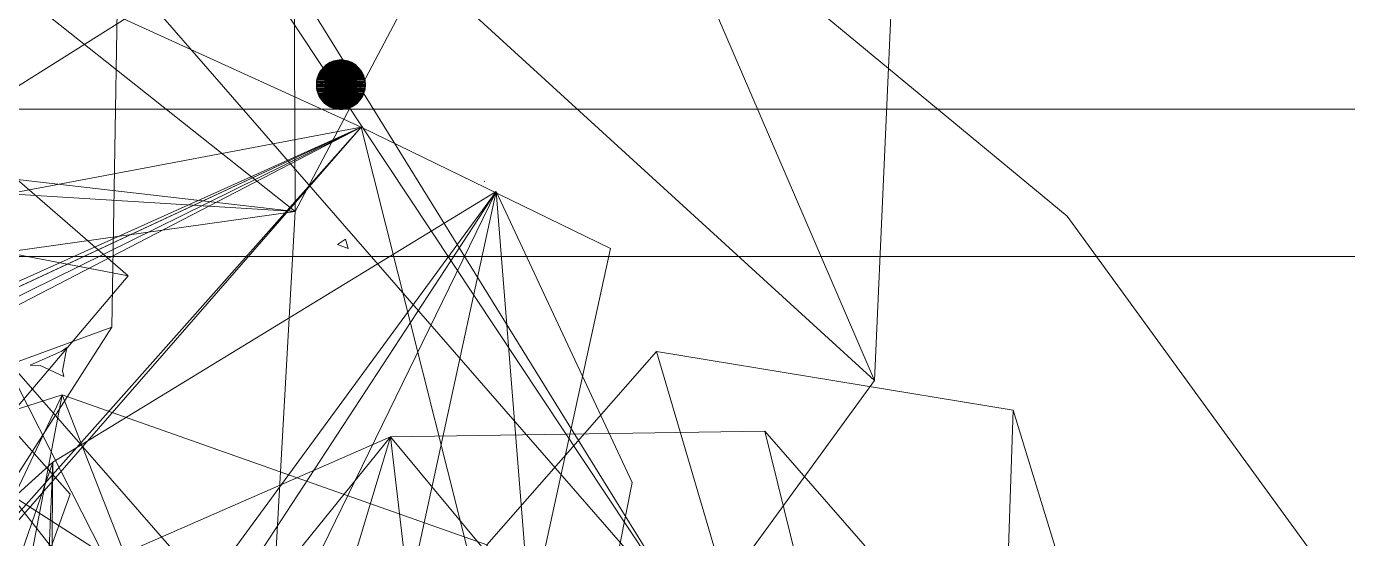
# Model space of a CAD drawing. Header units: centimetres. Extents: x 402 to 3875, y 442 to 2267.
# Drawn here: x 1172.3 to 1306.9, y 2029.9 to 2082.1 of the extents above; entities that cross this region are included whole.
import ezdxf

# ---------------------------------------------------------------- set-up
doc = ezdxf.new("R2010")
doc.units = ezdxf.units.CM
doc.layers.get('0').update_dxf_attribs({"true_color": 0xff5454})
for name, color, linetype in [('Columns of the Existing Mesh Walls', 250, 'Continuous'), ('Floor Area (Red Dust)', 250, 'Continuous'), ('Plan', 250, 'Continuous')]:
    doc.layers.add(name, color=color, linetype=linetype)
doc.layers.add('tree', color=250, linetype='Continuous', lineweight=5)
doc.layers.get('0').off()

# ---------------------------------------------------------------- blocks, each defined once
blk = doc.blocks.new('Group_72')
blk.add_polyline3d([(71.02, -71.02, -22.73), (78.7, -60.86, -25.18), (80.84, -20.14, -25.87), (90.8, 0.44, -29.06), (170.99, -14.28, -54.72), (184.92, -67.18, -59.17), (259.31, -47.23, -82.98), (337.81, -72.72, -108.1), (369.99, -17.29, -118.4), (345.09, 69.29, -110.43), (296.21, 78.23, -94.79), (272.44, 52.03, -87.18), (214.43, 73.68, -68.62), (161.17, 57.66, -51.57), (117.34, 72.1, -37.55), (104.31, 104.31, -33.38)])
mesh = blk.add_polyface()
corners = [(7.81, 7.81, -2.5), (6.34, 1.91, -2.03), (4.4, 4.4, -1.41), (8.42, -0.83, -2.7), (13.15, 9.56, -4.21), (104.31, 104.31, -33.38), (17.31, 14.13, -5.54), (17.25, 17.25, -5.52), (71.02, -71.02, -22.73), (80.84, -20.14, -25.87), (78.7, -60.86, -25.18), (90.8, 0.44, -29.06), (117.34, 72.1, -37.55), (170.99, -14.28, -54.72), (161.17, 57.66, -51.57), (214.43, 73.68, -68.62), (184.92, -67.18, -59.17), (259.31, -47.23, -82.98), (272.44, 52.03, -87.18), (337.81, -72.72, -108.1), (296.21, 78.23, -94.79), (345.09, 69.29, -110.43), (369.99, -17.29, -118.4), (6.58, -6.58, -2.1)]
mesh.append_faces([[corners[k] for k in face] for face in [(0, 1, 2), (5, 6, 7), (8, 9, 10), (19, 21, 22), (3, 8, 23)]], dxfattribs={"vtx0": -1})
mesh.append_faces([[corners[k] for k in face] for face in [(1, 0, 3), (9, 5, 11), (11, 12, 13), (13, 15, 16), (16, 15, 17), (17, 18, 19)]], dxfattribs={"vtx0": -1, "vtx1": -1})
mesh.append_faces([[corners[k] for k in face] for face in [(6, 5, 8), (8, 5, 9), (8, 3, 4)]], dxfattribs={"vtx0": -1, "vtx1": -1, "vtx2": -1})
mesh.append_faces([[corners[k] for k in face] for face in [(3, 0, 4), (11, 5, 12), (13, 12, 14), (13, 14, 15), (17, 15, 18), (19, 18, 20), (19, 20, 21), (8, 4, 6)]], dxfattribs={"vtx0": -1, "vtx2": -1})
blk = doc.blocks.new('Group_66')
blk.add_polyline3d([(41.49, 41.49, -13.28), (60.72, 31.16, -19.43), (88.63, 7.36, -28.36), (128.73, 8.25, -41.19), (160.47, -18.1, -51.35), (267.42, -3.72, -85.57), (317.1, -17.18, -101.47), (331.09, -47.02, -105.95), (346.09, -67.78, -110.75), (313.68, -109.13, -100.38), (250.53, -106.54, -80.17), (218.93, -79.18, -70.06), (163.81, -76.47, -52.42), (125.25, -52.75, -40.08), (95.82, -53.85, -30.66), (92.55, -71.96, -29.62), (81.21, -81.21, -25.99)])
mesh = blk.add_polyface()
corners = [(19.56, -5.22, -6.26), (6.85, -3.95, -2.19), (4.92, 0.75, -1.57), (41.49, 41.49, -13.28), (39.01, 14.32, -12.48), (5.7, 5.7, -1.83), (39.13, 6.89, -12.52), (81.21, -81.21, -25.99), (5.71, -5.71, -1.83), (28.53, -4.84, -9.13), (60.72, 31.16, -19.43), (88.63, 7.36, -28.36), (92.55, -71.96, -29.62), (95.82, -53.85, -30.66), (128.73, 8.25, -41.19), (125.25, -52.75, -40.08), (163.81, -76.47, -52.42), (160.47, -18.1, -51.35), (267.42, -3.72, -85.57), (218.93, -79.18, -70.06), (250.53, -106.54, -80.17), (313.68, -109.13, -100.38), (317.1, -17.18, -101.47), (331.09, -47.02, -105.95), (346.09, -67.78, -110.75)]
mesh.append_faces([[corners[k] for k in face] for face in [(0, 1, 2), (3, 4, 5), (1, 7, 8), (21, 23, 24)]], dxfattribs={"vtx0": -1})
mesh.append_faces([[corners[k] for k in face] for face in [(4, 3, 6), (7, 11, 12), (12, 11, 13), (13, 14, 15), (15, 14, 16), (16, 18, 19), (19, 18, 20), (20, 18, 21)]], dxfattribs={"vtx0": -1, "vtx1": -1})
mesh.append_faces([[corners[k] for k in face] for face in [(7, 1, 0), (7, 6, 3)]], dxfattribs={"vtx0": -1, "vtx1": -1, "vtx2": -1})
mesh.append_faces([[corners[k] for k in face] for face in [(7, 0, 9), (7, 9, 6), (7, 3, 10), (7, 10, 11), (13, 11, 14), (16, 14, 17), (16, 17, 18), (21, 18, 22), (21, 22, 23)]], dxfattribs={"vtx0": -1, "vtx2": -1})
blk = doc.blocks.new('Group_55')
blk.add_polyline3d([(198.73, 21.82, -63.59), (114.6, 40.04, -36.67), (138.56, 81.28, -44.34), (180.98, 90.35, -57.91), (181.61, 131.63, -58.12), (149.64, 149.64, -47.89)])
mesh = blk.add_polyface()
corners = [(102.9, 102.9, -32.93), (7.32, 4.31, -2.34), (5.47, 5.47, -1.75), (8.54, 3.52, -2.73), (8.81, -4.12, -2.82), (8.84, -5.59, -2.83), (11.21, -6.59, -3.59), (15.77, -11.63, -5.05), (100.19, 98.32, -32.06), (33.24, -32.73, -10.64), (114.6, 40.04, -36.67), (133.29, -59.67, -42.65), (129.97, -96.06, -41.59), (198.73, 21.82, -63.59), (177.48, -9.65, -56.79), (181, -4.44, -57.92), (178.15, -55.45, -57.01), (149.64, 149.64, -47.89), (111.69, 104.32, -35.74), (108.76, 108.76, -34.8), (112.38, 102.88, -35.96), (138.56, 81.28, -44.34), (180.98, 90.35, -57.91), (181.61, 131.63, -58.12), (169.94, -169.94, -54.38), (32.81, -32.81, -10.5), (103.66, 99.37, -33.17), (169.98, -148.09, -54.39), (12.1, -12.1, -3.87), (7.24, -7.24, -2.32)]
mesh.append_faces([[corners[k] for k in face] for face in [(0, 1, 2), (14, 13, 15), (17, 18, 19), (22, 17, 23), (9, 24, 25), (24, 12, 27), (5, 28, 29)]], dxfattribs={"vtx0": -1})
mesh.append_faces([[corners[k] for k in face] for face in [(1, 0, 3), (3, 0, 4), (4, 0, 5), (6, 0, 7), (7, 8, 9), (18, 17, 20), (10, 17, 21), (21, 17, 22), (28, 5, 6)]], dxfattribs={"vtx0": -1, "vtx1": -1})
mesh.append_faces([[corners[k] for k in face] for face in [(5, 0, 6), (11, 13, 14), (20, 17, 10), (24, 9, 12), (12, 9, 8), (12, 26, 10)]], dxfattribs={"vtx0": -1, "vtx1": -1, "vtx2": -1})
mesh.append_faces([[corners[k] for k in face] for face in [(7, 0, 8), (10, 11, 12), (11, 10, 13), (12, 8, 26), (10, 26, 20)]], dxfattribs={"vtx0": -1, "vtx2": -1})
mesh.append_faces([[corners[k] for k in face] for face in [(16, 11, 14)]], dxfattribs={"vtx1": -1})
blk = doc.blocks.new('Group_61')
blk.add_polyline3d([(172.32, -60.12, -55.14), (208.64, -88.76, -66.76), (202.34, -133.88, -64.75), (154.75, -127.79, -49.52), (135.95, -135.95, -43.5)])
mesh = blk.add_polyface()
corners = [(62.53, 62.53, -20.01), (9.74, -0.17, -3.12), (6.73, 6.73, -2.15), (9.67, -0.27, -3.1), (135.95, -135.95, -43.5), (7.46, -7.46, -2.39), (105.25, 49.3, -33.68), (145.83, -34.46, -46.67), (165.57, 62.14, -52.98), (189.54, 40.29, -60.65), (154.75, -127.79, -49.52), (172.32, -60.12, -55.14), (202.34, -133.88, -64.75), (208.64, -88.76, -66.76)]
mesh.append_faces([[corners[k] for k in face] for face in [(0, 1, 2), (3, 4, 5), (7, 8, 9), (12, 11, 13)]], dxfattribs={"vtx0": -1})
mesh.append_faces([[corners[k] for k in face] for face in [(10, 11, 12)]], dxfattribs={"vtx0": -1, "vtx1": -1})
mesh.append_faces([[corners[k] for k in face] for face in [(4, 1, 0), (4, 6, 7)]], dxfattribs={"vtx0": -1, "vtx1": -1, "vtx2": -1})
mesh.append_faces([[corners[k] for k in face] for face in [(4, 3, 1), (4, 0, 6), (7, 6, 8), (7, 10, 4), (10, 7, 11)]], dxfattribs={"vtx0": -1, "vtx2": -1})
blk = doc.blocks.new('Group_69')
blk.add_polyline3d([(91.17, -91.17, -29.17), (87.53, -65.91, -28.01), (130.05, -42.03, -41.61), (169.39, -59.46, -54.21), (204.75, -29.28, -65.52), (182.12, 29.84, -58.28), (180.51, 86.57, -57.76), (229.53, 113.93, -73.45), (224.51, 170.66, -71.84), (274.13, 217.34, -87.72), (249.21, 249.21, -79.75)])
mesh = blk.add_polyface()
corners = [(-36.38, 72.68, -10.17), (0, 0), (-61.13, 61.13, -4.89), (5.14, 68.73, -14.36), (50.26, 86.73, -23.38), (249.21, 249.21, -79.75), (130.58, 191.08, -53.89), (76.06, 201.15, -49.36), (180.96, 253.42, -72.4), (237.61, 262.29, -80.97)]
mesh.append_faces([[corners[k] for k in face] for face in [(0, 1, 2), (6, 4, 7), (5, 8, 9)]], dxfattribs={"vtx0": -1})
mesh.append_faces([[corners[k] for k in face] for face in [(1, 4, 5)]], dxfattribs={"vtx0": -1, "vtx1": -1})
mesh.append_faces([[corners[k] for k in face] for face in [(5, 4, 6)]], dxfattribs={"vtx0": -1, "vtx1": -1, "vtx2": -1})
mesh.append_faces([[corners[k] for k in face] for face in [(1, 0, 3), (1, 3, 4), (5, 6, 8)]], dxfattribs={"vtx0": -1, "vtx2": -1})
mesh = blk.add_polyface()
corners = [(249.21, 249.21, -79.75), (87.53, -65.91, -28.01), (0, 0), (180.51, 86.57, -57.76), (130.05, -42.03, -41.61), (169.39, -59.46, -54.21), (224.51, 170.66, -71.84), (274.13, 217.34, -87.72), (229.53, 113.93, -73.45), (182.12, 29.84, -58.28), (204.75, -29.28, -65.52), (91.17, -91.17, -29.17)]
mesh.append_faces([[corners[k] for k in face] for face in [(6, 0, 7), (5, 9, 10)]], dxfattribs={"vtx0": -1})
mesh.append_faces([[corners[k] for k in face] for face in [(0, 1, 2), (1, 3, 4), (4, 3, 5), (9, 5, 3)]], dxfattribs={"vtx0": -1, "vtx1": -1})
mesh.append_faces([[corners[k] for k in face] for face in [(1, 0, 3), (3, 0, 6)]], dxfattribs={"vtx0": -1, "vtx1": -1, "vtx2": -1})
mesh.append_faces([[corners[k] for k in face] for face in [(8, 3, 6), (11, 2, 1)]], dxfattribs={"vtx1": -1})
blk = doc.blocks.new('Group_70')
blk.add_polyline3d([(228.14, -228.14, -73), (240.57, -219.3, -76.98), (199.55, -156.78, -63.85), (189.95, -92.43, -60.78), (167.14, -72.64, -53.48), (210.81, -18.55, -67.46), (245.38, -3.02, -78.52), (277.3, 40.6, -88.74), (281.46, 97.39, -90.07), (258.01, 134.83, -82.56), (202.07, 90.44, -64.66), (160.14, 41.94, -51.24), (111.4, 22.98, -35.65), (75.77, 30.44, -24.25), (61.58, 61.58, -19.71)])
mesh = blk.add_polyface()
corners = [(61.58, 61.58, -19.71), (7.23, -2.28, -2.31), (2.45, 2.45, -0.79), (211.06, 37.96, -67.54), (210.48, 35.25, -67.35), (207.29, 44.09, -66.33), (258.01, 134.83, -82.56), (202.07, 90.44, -64.66), (212.82, 42.78, -68.1), (225.91, 41.47, -72.29), (245.38, -3.02, -78.52), (277.3, 40.6, -88.74), (281.46, 97.39, -90.07), (167.14, -72.64, -53.48), (160.14, 41.94, -51.24), (210.81, -18.55, -67.46), (220, 39.87, -70.4), (6.53, -6.29, -2.09), (228.14, -228.14, -73), (6.49, -6.49, -2.08), (75.77, 30.44, -24.25), (111.4, 22.98, -35.65), (199.55, -156.78, -63.85), (189.95, -92.43, -60.78), (240.57, -219.3, -76.98)]
mesh.append_faces([[corners[k] for k in face] for face in [(0, 1, 2), (11, 6, 12), (17, 18, 19), (22, 13, 23), (18, 22, 24)]], dxfattribs={"vtx0": -1})
mesh.append_faces([[corners[k] for k in face] for face in [(6, 5, 7), (5, 6, 8), (8, 6, 9), (10, 6, 11), (7, 13, 14), (13, 7, 15), (15, 16, 10), (20, 1, 0)]], dxfattribs={"vtx0": -1, "vtx1": -1})
mesh.append_faces([[corners[k] for k in face] for face in [(9, 6, 10), (15, 7, 5), (15, 5, 4), (18, 1, 20), (18, 21, 22), (22, 21, 13)]], dxfattribs={"vtx0": -1, "vtx1": -1, "vtx2": -1})
mesh.append_faces([[corners[k] for k in face] for face in [(15, 4, 16), (10, 16, 9), (18, 17, 1), (18, 20, 21), (13, 21, 14)]], dxfattribs={"vtx0": -1, "vtx2": -1})
mesh.append_faces([[corners[k] for k in face] for face in [(3, 4, 5)]], dxfattribs={"vtx1": -1})
blk = doc.blocks.new('Group_71')
blk.add_polyline3d([(-188.22, 188.22, -15.06), (-121.13, 200.09, -25.48), (-65.59, 178.03, -27.74), (-15.24, 217.91, -41.75), (30.07, 191.14, -41.84), (28.52, 129.39, -29.3), (57.85, 105.31, -28), (132.77, 155.69, -47.07), (156.71, 156.71, -50.15)])
mesh = blk.add_polyface()
corners = [(-121.13, 200.09, -25.48), (-0.52, 0.52, -0.04), (-188.22, 188.22, -15.06), (-65.59, 178.03, -27.74), (-15.24, 217.91, -41.75), (30.07, 191.14, -41.84), (4.48, 6.32, -1.8), (6.15, 6.15, -1.97), (28.52, 129.39, -29.3), (57.85, 105.31, -28), (156.71, 156.71, -50.15), (132.77, 155.69, -47.07)]
mesh.append_faces([[corners[k] for k in face] for face in [(0, 1, 2), (10, 9, 11)]], dxfattribs={"vtx0": -1})
mesh.append_faces([[corners[k] for k in face] for face in [(1, 5, 6), (6, 5, 7), (7, 9, 10), (9, 7, 8)]], dxfattribs={"vtx0": -1, "vtx1": -1})
mesh.append_faces([[corners[k] for k in face] for face in [(1, 0, 3), (1, 3, 4), (1, 4, 5), (7, 5, 8)]], dxfattribs={"vtx0": -1, "vtx2": -1})
mesh = blk.add_polyface()
corners = [(-266.03, 186.06, -30.88), (-314.4, 133.96, -46.81), (-322.16, 171.96, -43.8), (-260.4, 127.24, -36.81), (-217.63, 182.5, -21.63), (-160.92, 147.49, -14.49), (-188.22, 188.22, -15.06), (-0.52, 0.52, -0.04), (-142.74, 69.2, -20.24), (-68.69, 31.84, -9.92), (-39.1, -6.53, -8.6), (-2.97, -2.35, -0.88), (-4.13, -3.74, -1.27), (-4.12, -4.12, -1.32), (-43.73, -43.73, -13.99)]
mesh.append_faces([[corners[k] for k in face] for face in [(0, 1, 2), (10, 13, 14)]], dxfattribs={"vtx0": -1})
mesh.append_faces([[corners[k] for k in face] for face in [(1, 0, 3), (3, 4, 5), (5, 7, 8), (8, 7, 9), (9, 7, 10), (13, 10, 12)]], dxfattribs={"vtx0": -1, "vtx1": -1})
mesh.append_faces([[corners[k] for k in face] for face in [(3, 0, 4), (5, 4, 6), (5, 6, 7), (10, 7, 11), (10, 11, 12)]], dxfattribs={"vtx0": -1, "vtx2": -1})
blk = doc.blocks.new('Group_63')
blk.add_polyline3d([(155.41, -155.41, -49.73), (191.4, -150.31, -61.25), (238.32, -109.85, -76.26), (308.79, -89.43, -98.81), (318.02, -32.28, -101.77), (228.58, -9.64, -73.15), (171.62, -51.36, -54.92), (133.48, -53.16, -42.71), (85.32, -20.51, -27.3), (86.25, 22.59, -27.6), (71.01, 71.01, -22.72)])
mesh = blk.add_polyface()
corners = [(71.01, 71.01, -22.72), (58.28, -58.28, -18.65), (0, 0), (58.98, -56.44, -18.87), (59.77, -57.46, -19.13), (64.21, -64.21, -20.55), (85.32, -20.51, -27.3), (155.41, -155.41, -49.73), (133.48, -53.16, -42.71), (171.62, -51.36, -54.92), (191.4, -150.31, -61.25), (197.56, -78.01, -63.22), (228.58, -9.64, -73.15), (199.05, -76.59, -63.7), (203.65, -67.73, -65.17), (204.71, -68.79, -65.51), (210.79, -73.86, -67.45), (238.32, -109.85, -76.26), (207.86, -74.12, -66.51), (318.02, -32.28, -101.77), (308.79, -89.43, -98.81), (86.25, 22.59, -27.6)]
mesh.append_faces([[corners[k] for k in face] for face in [(0, 1, 2), (17, 19, 20)]], dxfattribs={"vtx0": -1})
mesh.append_faces([[corners[k] for k in face] for face in [(1, 0, 3), (3, 0, 4), (4, 0, 5), (5, 6, 7), (7, 9, 10), (11, 12, 13), (13, 12, 14), (14, 12, 15), (15, 12, 16)]], dxfattribs={"vtx0": -1, "vtx1": -1})
mesh.append_faces([[corners[k] for k in face] for face in [(5, 0, 6), (10, 9, 11), (17, 16, 12)]], dxfattribs={"vtx0": -1, "vtx1": -1, "vtx2": -1})
mesh.append_faces([[corners[k] for k in face] for face in [(7, 6, 8), (7, 8, 9), (11, 9, 12), (11, 17, 10), (17, 11, 18), (17, 18, 16), (17, 12, 19)]], dxfattribs={"vtx0": -1, "vtx2": -1})
mesh.append_faces([[corners[k] for k in face] for face in [(21, 6, 0)]], dxfattribs={"vtx1": -1})
blk = doc.blocks.new('Group_62')
for p, q in [((198.68, 198.68, -63.58), (9.2, 9.2, -2.94)), ((170.58, 155.65, -54.59), (171.03, 156.39, -54.73)), ((171.03, 156.39, -54.73), (171.6, 153.17, -54.91)), ((167.13, 152.38, -53.48), (170.58, 155.65, -54.59)), ((168.44, 152.82, -53.9), (167.13, 152.38, -53.48)), ((172.05, 152.5, -55.06), (168.44, 152.82, -53.9)), ((171.6, 153.17, -54.91), (172.05, 152.5, -55.06))]:
    blk.add_line(p, q)
for points in [[(-28.96, 133.32, -23.19), (-11.43, 203.26, -39.28), (27.09, 221.51, -47.55), (99.3, 186.1, -49.14), (85.12, 135.86, -37.39), (119.67, 151.77, -44.71), (142.27, 203.18, -57.71), (198.68, 198.68, -63.58)], [(198.68, 198.68, -63.58), (236.62, 194.71, -75.72), (245.36, 129.84, -78.52), (162.39, 104.49, -51.96), (142.02, 55.5, -45.45), (187.82, 33.41, -60.1), (234.11, 22.71, -74.92), (253, -72.37, -80.96), (203.54, -63.83, -65.13), (156.6, -57.05, -50.11), (208.55, -123.32, -66.73), (246.47, -207.35, -78.87), (242.22, -242.22, -77.51)]]:
    blk.add_polyline3d(points)
mesh = blk.add_polyface()
corners = [(-92.86, 111.73, -11.2), (-1.47, 1.47, -0.12), (-95.1, 95.1, -7.61), (-53.23, 104.88, -14.59), (-28.96, 133.32, -23.19), (-11.43, 203.26, -39.28), (1.27, 31.78, -6.51), (27.09, 221.51, -47.55), (-0.61, 8.81, -1.69), (0.06, 8.74, -1.76), (4.13, 27.19, -5.93), (13, 17.82, -5.12), (37.88, 164.44, -37.43), (36.36, 154.26, -35.22), (99.3, 186.1, -49.14), (38.68, 164.57, -37.56), (44.95, 162.97, -37.99), (85.12, 135.86, -37.39), (11.14, 16.3, -4.6), (7.86, 10.21, -2.99), (6.96, 10.04, -2.84), (8.31, 9.72, -2.94), (9.2, 9.2, -2.94), (198.68, 198.68, -63.58), (119.67, 151.77, -44.71), (36.42, 153.9, -35.15), (44.36, 162.06, -37.73), (142.27, 203.18, -57.71), (1.96, 9.1, -2.05)]
mesh.append_faces([[corners[k] for k in face] for face in [(0, 1, 2), (18, 19, 20), (23, 24, 27)]], dxfattribs={"vtx0": -1})
mesh.append_faces([[corners[k] for k in face] for face in [(1, 6, 8), (8, 6, 9), (6, 7, 10), (10, 7, 11), (12, 14, 15), (15, 14, 16), (19, 18, 21), (21, 18, 22), (22, 11, 23), (24, 11, 17), (25, 11, 13)]], dxfattribs={"vtx0": -1, "vtx1": -1})
mesh.append_faces([[corners[k] for k in face] for face in [(1, 5, 6), (23, 11, 24), (17, 11, 25), (13, 11, 7)]], dxfattribs={"vtx0": -1, "vtx1": -1, "vtx2": -1})
mesh.append_faces([[corners[k] for k in face] for face in [(1, 0, 3), (1, 3, 4), (1, 4, 5), (6, 5, 7), (7, 12, 13), (12, 7, 14), (16, 14, 17), (22, 18, 11), (17, 25, 26), (17, 26, 16)]], dxfattribs={"vtx0": -1, "vtx2": -1})
mesh.append_faces([[corners[k] for k in face] for face in [(28, 9, 6)]], dxfattribs={"vtx1": -1})
mesh = blk.add_polyface()
corners = [(198.68, 198.68, -63.58), (14.39, 6.01, -4.61), (9.2, 9.2, -2.94), (14.59, -1.67, -4.67), (142.02, 55.5, -45.45), (110.9, -110.06, -35.49), (113.8, -112.79, -36.42), (118.76, -116.29, -38), (162.39, 104.49, -51.96), (245.36, 129.84, -78.52), (236.62, 194.71, -75.72), (187.82, 33.41, -60.1), (156.6, -57.05, -50.11), (203.54, -63.83, -65.13), (234.11, 22.71, -74.92), (253, -72.37, -80.96), (118.56, -116.32, -37.94), (242.22, -242.22, -77.51), (117.17, -117.17, -37.49), (208.55, -123.32, -66.73), (246.47, -207.35, -78.87), (9.14, -6.58, -2.93), (111.33, -111.33, -35.62), (5.66, -5.66, -1.81), (9.6, -6.88, -3.07), (14.12, -1.98, -4.52), (111.11, -110.8, -35.56), (14.27, 5.39, -4.57)]
mesh.append_faces([[corners[k] for k in face] for face in [(0, 1, 2), (9, 0, 10), (13, 14, 15), (16, 17, 18), (17, 19, 20), (21, 22, 23)]], dxfattribs={"vtx0": -1})
mesh.append_faces([[corners[k] for k in face] for face in [(5, 4, 6), (6, 4, 7), (4, 0, 8), (8, 0, 9), (11, 12, 4), (12, 11, 13), (22, 3, 26), (26, 3, 5)]], dxfattribs={"vtx0": -1, "vtx1": -1})
mesh.append_faces([[corners[k] for k in face] for face in [(1, 0, 3), (3, 0, 4), (3, 4, 5), (17, 7, 12), (12, 7, 4)]], dxfattribs={"vtx0": -1, "vtx1": -1, "vtx2": -1})
mesh.append_faces([[corners[k] for k in face] for face in [(13, 11, 14), (17, 16, 7), (17, 12, 19), (22, 21, 24), (22, 24, 25), (22, 25, 3)]], dxfattribs={"vtx0": -1, "vtx2": -1})
mesh.append_faces([[corners[k] for k in face] for face in [(3, 27, 1)]], dxfattribs={"vtx2": -1})
blk = doc.blocks.new('Group_64')
for p, q in [((-149.61, 253.47, -32.74), (-149.56, 253.48, -32.75)), ((-149.57, 253.43, -32.74), (-149.61, 253.47, -32.74)), ((-149.56, 253.48, -32.75), (-149.57, 253.43, -32.74))]:
    blk.add_line(p, q)
blk = doc.blocks.new('Group_65')
for p, q in [((263.64, -71.82, -84.37), (264.98, -71.89, -84.79)), ((264.45, -73.11, -84.63), (263.64, -71.82, -84.37)), ((264.98, -71.89, -84.79), (264.45, -73.11, -84.63))]:
    blk.add_line(p, q)
blk.add_polyline3d([(188.07, -188.07, -60.18), (169.75, -143.18, -54.32), (207.09, -110.57, -66.27), (269.84, -143.59, -86.35), (310.32, -132.01, -99.3), (349.06, -86.78, -111.7), (341.33, -13.8, -109.23), (286.58, 8.72, -91.71), (285.57, 58.24, -91.38), (312.22, 103.97, -99.91), (255.12, 134.76, -81.64), (206.29, 120.8, -66.01), (158.71, 69.05, -50.79), (142.58, 93.21, -45.62), (130.96, 130.96, -41.91)])
mesh = blk.add_polyface()
corners = [(19.68, -9.22, -6.3), (19.36, -15.78, -6.2), (19.23, -10.86, -6.16), (7.69, 7.69, -2.46), (26.6, 25.88, -8.51), (14.47, 0.99, -4.63), (29.28, 29.28, -9.37), (15.34, -3.83, -4.91), (16.12, -5.38, -5.16), (206.29, 120.8, -66.01), (169.75, -143.18, -54.32), (158.71, 69.05, -50.79), (207.09, -110.57, -66.27), (255.12, 134.76, -81.64), (269.84, -143.59, -86.35), (285.57, 58.24, -91.38), (312.22, 103.97, -99.91), (286.58, 8.72, -91.71), (310.32, -132.01, -99.3), (341.33, -13.8, -109.23), (349.06, -86.78, -111.7), (36.88, 36.88, -11.8), (36.78, 24.62, -11.77), (36.14, 31.07, -11.57), (17.82, -16.43, -5.7), (188.07, -188.07, -60.18), (17.02, -17.02, -5.45), (31.98, 26.78, -10.23), (130.96, 130.96, -41.91), (142.58, 93.21, -45.62), (13.48, -0.02, -4.31), (10.74, -6.1, -3.44)]
mesh.append_faces([[corners[k] for k in face] for face in [(0, 1, 2), (4, 3, 6), (15, 13, 16), (18, 19, 20), (21, 22, 23), (24, 25, 26), (30, 7, 31)]], dxfattribs={"vtx0": -1})
mesh.append_faces([[corners[k] for k in face] for face in [(3, 4, 5), (7, 4, 8), (8, 4, 0), (9, 10, 11), (10, 9, 12), (12, 13, 14), (14, 17, 18), (17, 14, 15), (25, 21, 10)]], dxfattribs={"vtx0": -1, "vtx1": -1})
mesh.append_faces([[corners[k] for k in face] for face in [(5, 4, 7), (14, 13, 15), (25, 1, 0), (25, 0, 4), (25, 22, 21)]], dxfattribs={"vtx0": -1, "vtx1": -1, "vtx2": -1})
mesh.append_faces([[corners[k] for k in face] for face in [(12, 9, 13), (18, 17, 19), (25, 24, 1), (25, 4, 27), (25, 27, 22), (10, 21, 28), (10, 28, 29), (10, 29, 11), (7, 30, 5)]], dxfattribs={"vtx0": -1, "vtx2": -1})
blk = doc.blocks.new('Group_76')
at = {"color": 251, "true_color": 0x4f6b51}
for name, p, rotation in [('Group_65', (314.96, 304.77, 433.43), 128), ('Group_63', (299.82, 306.32, 101.81), 136.0000000000001), ('Group_69', (302.85, 306.01, 168.13), 93.00000000000001)]:
    blk.add_blockref(name, p, dxfattribs=dict(at, rotation=rotation))
at = {"color": 251, "true_color": 0x666651}
for name, p, xscale, yscale, zscale, rotation in [('Group_66', (305.88, 305.7, 234.46), 1.000807358385662, 1.000807358385662, 1.000807358385662, 106), ('Group_61', (310.42, 305.24, 333.95), 1.000875740256493, 1.000875740256493, 1.000875740256493, 147.0000000000001), ('Group_64', (313.45, 304.93, 400.27), 1.00066214483505, 1.00066214483505, 1.00066214483505, 351.9999999999999)]:
    blk.add_blockref(name, p, dxfattribs=dict(at, xscale=xscale, yscale=yscale, zscale=zscale, rotation=rotation))
at = {"color": 251, "true_color": 0x4f6b51}
for name, p, xscale, yscale, zscale, rotation in [('Group_72', (307.39, 305.55, 267.62), 1.00078327997452, 1.00078327997452, 1.00078327997452, 91.00000000000001), ('Group_62', (311.93, 305.08, 367.11), 1.000882994300637, 1.000882994300637, 1.000882994300637, 70)]:
    blk.add_blockref(name, p, dxfattribs=dict(at, xscale=xscale, yscale=yscale, zscale=zscale, rotation=rotation))
at = {"color": 55, "true_color": 0x99995b, "xscale": 1.00054936026497, "yscale": 1.00054936026497, "zscale": 1.00054936026497, "rotation": 83.00000000000001}
blk.add_blockref('Group_70', (304.36, 305.86, 201.3), dxfattribs=at)
at = {"color": 55, "true_color": 0x99995b}
for name, p, rotation in [('Group_71', (301.33, 306.17, 134.97), 349), ('Group_55', (308.9, 305.39, 300.78), 71.00000000000001)]:
    blk.add_blockref(name, p, dxfattribs=dict(at, rotation=rotation))
blk = doc.blocks.new('Group_87')
at = {"layer": 'tree', "color": 250, "lineweight": 5, "zscale": 0.69}
blk.add_blockref('Group_76', (0, 0, 393.05), dxfattribs=at)
blk = doc.blocks.new('Component_22')
at = {"layer": 'Plan', "color": 250, "lineweight": 5}
blk.add_blockref('Group_87', (-304.38, -304.58), dxfattribs=at)
blk = doc.blocks.new('Group_1')
at = {"layer": 'Columns of the Existing Mesh Walls', "lineweight": 20}
for p, q in [((61.6, 804.27, 190), (61.06, 803.46, 190)), ((61.6, 804.27), (61.06, 803.46)), ((61.06, 803.46), (61.6, 804.27, 190)), ((61.41, 804.06, 190), (61.3, 803.91, 190)), ((61.53, 804.2, 190), (61.41, 804.06, 190)), ((61.67, 804.33, 190), (61.53, 804.2, 190)), ((62.41, 804.81, 190), (61.6, 804.27, 190)), ((62.41, 804.81), (61.6, 804.27)), ((61.6, 804.27), (62.41, 804.81, 190)), ((61.6, 804.27, 190), (61.6, 804.27)), ((61.81, 804.45, 190), (61.67, 804.33, 190)), ((61.96, 804.57, 190), (61.81, 804.45, 190)), ((62.12, 804.67, 190), (61.96, 804.57, 190)), ((62.28, 804.75, 190), (62.12, 804.67, 190)), ((62.45, 804.83, 190), (62.28, 804.75, 190)), ((63.37, 805, 190), (62.41, 804.81, 190)), ((63.37, 805), (62.41, 804.81)), ((62.41, 804.81), (63.37, 805, 190)), ((62.41, 804.81, 190), (62.41, 804.81)), ((62.63, 804.89, 190), (62.45, 804.83, 190)), ((62.81, 804.94, 190), (62.63, 804.89, 190)), ((62.99, 804.97, 190), (62.81, 804.94, 190)), ((63.18, 804.99, 190), (62.99, 804.97, 190)), ((63.37, 805, 190), (63.18, 804.99, 190)), ((64.32, 804.81, 190), (63.37, 805, 190)), ((63.37, 805, 190), (63.37, 805)), ((64.32, 804.81), (63.37, 805)), ((63.37, 805), (64.32, 804.81, 190)), ((63.55, 804.99, 190), (63.37, 805, 190)), ((63.74, 804.97, 190), (63.55, 804.99, 190)), ((63.92, 804.94, 190), (63.74, 804.97, 190)), ((64.1, 804.89, 190), (63.92, 804.94, 190)), ((64.28, 804.83, 190), (64.1, 804.89, 190)), ((64.45, 804.75, 190), (64.28, 804.83, 190)), ((65.13, 804.27, 190), (64.32, 804.81, 190)), ((65.13, 804.27), (64.32, 804.81)), ((64.32, 804.81), (65.13, 804.27, 190)), ((64.32, 804.81, 190), (64.32, 804.81)), ((64.62, 804.67, 190), (64.45, 804.75, 190)), ((64.77, 804.57, 190), (64.62, 804.67, 190)), ((64.93, 804.45, 190), (64.77, 804.57, 190)), ((65.07, 804.33, 190), (64.93, 804.45, 190)), ((65.2, 804.2, 190), (65.07, 804.33, 190)), ((65.68, 803.46, 190), (65.13, 804.27, 190)), ((65.13, 804.27, 190), (65.13, 804.27)), ((65.68, 803.46), (65.13, 804.27)), ((65.13, 804.27), (65.68, 803.46, 190)), ((65.32, 804.06, 190), (65.2, 804.2, 190)), ((65.43, 803.91, 190), (65.32, 804.06, 190)), ((61.06, 803.46, 190), (60.87, 802.5, 190)), ((61.06, 803.46), (60.87, 802.5)), ((60.87, 802.5), (61.06, 803.46, 190)), ((60.89, 802.87, 190), (60.87, 802.69, 190)), ((60.87, 802.69, 190), (60.87, 802.5, 190)), ((60.93, 803.06, 190), (60.89, 802.87, 190)), ((60.98, 803.24, 190), (60.93, 803.06, 190)), ((61.04, 803.41, 190), (60.98, 803.24, 190)), ((61.11, 803.58, 190), (61.04, 803.41, 190)), ((61.06, 803.46, 190), (61.06, 803.46)), ((61.2, 803.75, 190), (61.11, 803.58, 190)), ((61.3, 803.91, 190), (61.2, 803.75, 190)), ((65.53, 803.75, 190), (65.43, 803.91, 190)), ((65.62, 803.58, 190), (65.53, 803.75, 190)), ((65.69, 803.41, 190), (65.62, 803.58, 190)), ((65.87, 802.5, 190), (65.68, 803.46, 190)), ((65.87, 802.5), (65.68, 803.46)), ((65.68, 803.46), (65.87, 802.5, 190)), ((65.68, 803.46, 190), (65.68, 803.46)), ((65.76, 803.24, 190), (65.69, 803.41, 190)), ((65.8, 803.06, 190), (65.76, 803.24, 190)), ((65.84, 802.87, 190), (65.8, 803.06, 190)), ((65.86, 802.69, 190), (65.84, 802.87, 190)), ((65.87, 802.5, 190), (65.86, 802.69, 190)), ((60.87, 802.5, 190), (61.06, 801.54, 190)), ((60.87, 802.5, 190), (60.87, 802.5)), ((60.87, 802.5), (61.06, 801.54)), ((61.06, 801.54), (60.87, 802.5, 190)), ((60.87, 802.5, 190), (60.87, 802.31, 190)), ((60.87, 802.31, 190), (60.89, 802.13, 190)), ((60.89, 802.13, 190), (60.93, 801.94, 190)), ((60.93, 801.94, 190), (60.98, 801.76, 190)), ((60.98, 801.76, 190), (61.04, 801.59, 190)), ((61.04, 801.59, 190), (61.11, 801.42, 190)), ((61.06, 801.54, 190), (61.6, 800.73, 190)), ((61.06, 801.54, 190), (61.06, 801.54)), ((61.06, 801.54), (61.6, 800.73)), ((61.6, 800.73), (61.06, 801.54, 190)), ((61.11, 801.42, 190), (61.2, 801.25, 190)), ((61.2, 801.25, 190), (61.3, 801.09, 190)), ((65.13, 800.73, 190), (65.68, 801.54, 190)), ((65.13, 800.73), (65.68, 801.54)), ((65.68, 801.54), (65.13, 800.73, 190)), ((65.43, 801.09, 190), (65.53, 801.25, 190)), ((65.53, 801.25, 190), (65.62, 801.42, 190)), ((65.62, 801.42, 190), (65.69, 801.59, 190)), ((65.68, 801.54, 190), (65.87, 802.5, 190)), ((65.68, 801.54), (65.87, 802.5)), ((65.87, 802.5), (65.68, 801.54, 190)), ((65.68, 801.54, 190), (65.68, 801.54)), ((65.69, 801.59, 190), (65.76, 801.76, 190)), ((65.76, 801.76, 190), (65.8, 801.94, 190)), ((65.8, 801.94, 190), (65.84, 802.13, 190)), ((65.84, 802.13, 190), (65.86, 802.31, 190)), ((65.86, 802.31, 190), (65.87, 802.5, 190)), ((65.87, 802.5, 190), (65.87, 802.5)), ((61.3, 801.09, 190), (61.41, 800.94, 190)), ((61.41, 800.94, 190), (61.53, 800.8, 190)), ((61.53, 800.8, 190), (61.67, 800.67, 190)), ((61.6, 800.73, 190), (62.41, 800.19, 190)), ((61.6, 800.73, 190), (61.6, 800.73)), ((61.6, 800.73), (62.41, 800.19)), ((62.41, 800.19), (61.6, 800.73, 190)), ((61.67, 800.67, 190), (61.81, 800.55, 190)), ((61.81, 800.55, 190), (61.96, 800.43, 190)), ((61.96, 800.43, 190), (62.12, 800.33, 190)), ((62.12, 800.33, 190), (62.28, 800.25, 190)), ((62.28, 800.25, 190), (62.45, 800.17, 190)), ((62.41, 800.19, 190), (63.37, 800, 190)), ((62.41, 800.19, 190), (62.41, 800.19)), ((62.41, 800.19), (63.37, 800)), ((63.37, 800), (62.41, 800.19, 190)), ((62.45, 800.17, 190), (62.63, 800.11, 190)), ((62.63, 800.11, 190), (62.81, 800.06, 190)), ((62.81, 800.06, 190), (62.99, 800.03, 190)), ((62.99, 800.03, 190), (63.18, 800.01, 190)), ((63.18, 800.01, 190), (63.37, 800, 190)), ((63.37, 800, 190), (64.32, 800.19, 190)), ((63.37, 800), (64.32, 800.19)), ((64.32, 800.19), (63.37, 800, 190)), ((63.37, 800, 190), (63.55, 800.01, 190)), ((63.37, 800, 190), (63.37, 800)), ((63.55, 800.01, 190), (63.74, 800.03, 190)), ((63.74, 800.03, 190), (63.92, 800.06, 190)), ((63.92, 800.06, 190), (64.1, 800.11, 190)), ((64.1, 800.11, 190), (64.28, 800.17, 190)), ((64.28, 800.17, 190), (64.45, 800.25, 190)), ((64.32, 800.19, 190), (65.13, 800.73, 190)), ((64.32, 800.19), (65.13, 800.73)), ((65.13, 800.73), (64.32, 800.19, 190)), ((64.32, 800.19, 190), (64.32, 800.19)), ((64.45, 800.25, 190), (64.62, 800.33, 190)), ((64.62, 800.33, 190), (64.77, 800.43, 190)), ((64.77, 800.43, 190), (64.93, 800.55, 190)), ((64.93, 800.55, 190), (65.07, 800.67, 190)), ((65.07, 800.67, 190), (65.2, 800.8, 190)), ((65.13, 800.73, 190), (65.13, 800.73)), ((65.2, 800.8, 190), (65.32, 800.94, 190)), ((65.32, 800.94, 190), (65.43, 801.09, 190))]:
    blk.add_line(p, q, dxfattribs=at)
at = {"layer": 'Columns of the Existing Mesh Walls', "color": 250, "lineweight": 20}
for points in [[(65.87, 2742.5, 0), (65.87, 2.5, 0)], [(80.87, 2742.5, 0), (80.87, 2.5, 0)]]:
    blk.add_polyline3d(points, dxfattribs=at)
at = {"layer": 'Columns of the Existing Mesh Walls', "lineweight": 20}
blk.add_polyline3d([(65.87, 802.5, 190), (65.82, 802.95, 190), (65.69, 803.42, 190), (65.46, 803.87, 190), (65.13, 804.27, 190), (64.73, 804.59, 190), (64.29, 804.82, 190), (63.82, 804.96, 190), (63.37, 805, 190), (62.91, 804.96, 190), (62.45, 804.82, 190), (62, 804.59, 190), (61.6, 804.27, 190), (61.27, 803.87, 190), (61.04, 803.42, 190), (60.91, 802.95, 190), (60.87, 802.5, 190), (60.91, 802.05, 190), (61.04, 801.58, 190), (61.27, 801.13, 190), (61.6, 800.73, 190), (62, 800.41, 190), (62.45, 800.18, 190), (62.91, 800.04, 190), (63.37, 800, 190), (63.82, 800.04, 190), (64.29, 800.18, 190), (64.73, 800.41, 190), (65.13, 800.73, 190), (65.46, 801.13, 190), (65.69, 801.58, 190), (65.82, 802.05, 190), (65.87, 802.5, 190)], close=True, dxfattribs=at)
at = {"layer": 'Floor Area (Red Dust)', "lineweight": 5}
blk.add_polyline3d([(126.12, 912.4, 0), (76.77, 876.54, 0), (37.89, 829.54, 0), (11.91, 774.34, 0), (0.48, 714.41, 0), (4.31, 653.53, 0), (23.16, 595.51, 0), (55.85, 544.01, 0), (100.32, 502.25, 0), (153.78, 472.86, 0), (212.86, 457.69, 0), (273.87, 457.69, 0), (332.96, 472.86, 0), (386.41, 502.25, 0), (430.88, 544.01, 0), (463.57, 595.51, 0), (482.42, 653.53, 0), (486.25, 714.41, 0), (474.82, 774.34, 0), (448.85, 829.54, 0), (409.96, 876.54, 0), (360.61, 912.4, 0)], dxfattribs=at)
at = {"layer": 'Columns of the Existing Mesh Walls', "lineweight": 20}
mesh = blk.add_polyface(dxfattribs=at)
corners = [(61.06, 801.54, 190), (61.06, 803.46, 190), (60.87, 802.5, 190), (61.6, 800.73, 190), (61.6, 804.27, 190), (62.41, 800.19, 190), (62.41, 804.81, 190), (63.37, 800, 190), (63.37, 805, 190), (64.32, 800.19, 190), (64.32, 804.81, 190), (65.13, 800.73, 190), (65.13, 804.27, 190), (65.68, 801.54, 190), (65.68, 803.46, 190), (65.87, 802.5, 190)]
mesh.append_faces([[corners[k] for k in face] for face in [(0, 1, 2), (14, 13, 15)]], dxfattribs={"vtx0": -1})
mesh.append_faces([[corners[k] for k in face] for face in [(1, 3, 4), (4, 5, 6), (6, 7, 8), (8, 9, 10), (10, 11, 12), (12, 13, 14)]], dxfattribs={"vtx0": -1, "vtx1": -1})
mesh.append_faces([[corners[k] for k in face] for face in [(1, 0, 3), (4, 3, 5), (6, 5, 7), (8, 7, 9), (10, 9, 11), (12, 11, 13)]], dxfattribs={"vtx0": -1, "vtx2": -1})
mesh = blk.add_polyface(dxfattribs=at)
corners = [(61.06, 803.46), (61.06, 801.54), (60.87, 802.5), (61.6, 804.27), (61.6, 800.73), (62.41, 804.81), (62.41, 800.19), (63.37, 805), (63.37, 800), (64.32, 804.81), (64.32, 800.19), (65.13, 804.27), (65.13, 800.73), (65.68, 803.46), (65.68, 801.54), (65.87, 802.5)]
mesh.append_faces([[corners[k] for k in face] for face in [(0, 1, 2), (14, 13, 15)]], dxfattribs={"vtx0": -1})
mesh.append_faces([[corners[k] for k in face] for face in [(1, 3, 4), (4, 5, 6), (6, 7, 8), (8, 9, 10), (10, 11, 12), (12, 13, 14)]], dxfattribs={"vtx0": -1, "vtx1": -1})
mesh.append_faces([[corners[k] for k in face] for face in [(1, 0, 3), (4, 3, 5), (6, 5, 7), (8, 7, 9), (10, 9, 11), (12, 11, 13)]], dxfattribs={"vtx0": -1, "vtx2": -1})
at = {"layer": 'Columns of the Existing Mesh Walls', "lineweight": 25}
mesh = blk.add_polyface(dxfattribs=at)
corners = [(60.87, 802.31, 190), (60.87, 802.69, 190), (60.87, 802.5, 190), (60.89, 802.13, 190), (60.89, 802.87, 190), (60.93, 801.94, 190), (60.93, 803.06, 190), (60.98, 801.76, 190), (60.98, 803.24, 190), (61.04, 801.59, 190), (61.04, 803.41, 190), (61.11, 801.42, 190), (61.11, 803.58, 190), (61.2, 801.25, 190), (61.2, 803.75, 190), (61.3, 801.09, 190), (61.3, 803.91, 190), (61.41, 800.94, 190), (61.41, 804.06, 190), (61.53, 800.8, 190), (61.53, 804.2, 190), (61.67, 800.67, 190), (61.67, 804.33, 190), (61.81, 800.55, 190), (61.81, 804.45, 190), (61.96, 800.43, 190), (61.96, 804.57, 190), (62.12, 800.33, 190), (62.12, 804.67, 190), (62.28, 800.25, 190), (62.28, 804.75, 190), (62.45, 800.17, 190), (62.45, 804.83, 190), (62.63, 800.11, 190), (62.63, 804.89, 190), (62.81, 800.06, 190), (62.81, 804.94, 190), (62.99, 800.03, 190), (62.99, 804.97, 190), (63.18, 800.01, 190), (63.18, 804.99, 190), (63.37, 800, 190), (63.37, 805, 190), (63.55, 800.01, 190), (63.55, 804.99, 190), (63.74, 800.03, 190), (63.74, 804.97, 190), (63.92, 800.06, 190), (63.92, 804.94, 190), (64.1, 800.11, 190), (64.1, 804.89, 190), (64.28, 800.17, 190), (64.28, 804.83, 190), (64.45, 800.25, 190), (64.45, 804.75, 190), (64.62, 800.33, 190), (64.62, 804.67, 190), (64.77, 800.43, 190), (64.77, 804.57, 190), (64.93, 800.55, 190), (64.93, 804.45, 190), (65.07, 800.67, 190), (65.07, 804.33, 190), (65.2, 800.8, 190), (65.2, 804.2, 190), (65.32, 800.94, 190), (65.32, 804.06, 190), (65.43, 801.09, 190), (65.43, 803.91, 190), (65.53, 801.25, 190), (65.53, 803.75, 190), (65.62, 801.42, 190), (65.62, 803.58, 190), (65.69, 801.59, 190), (65.69, 803.41, 190), (65.76, 801.76, 190), (65.76, 803.24, 190), (65.8, 801.94, 190), (65.8, 803.06, 190), (65.84, 802.13, 190), (65.84, 802.87, 190), (65.86, 802.31, 190), (65.86, 802.69, 190), (65.87, 802.5, 190)]
mesh.append_faces([[corners[k] for k in face] for face in [(0, 1, 2), (82, 81, 83)]], dxfattribs={"vtx0": -1})
mesh.append_faces([[corners[k] for k in face] for face in [(1, 3, 4), (4, 5, 6), (6, 7, 8), (8, 9, 10), (10, 11, 12), (12, 13, 14), (14, 15, 16), (16, 17, 18), (18, 19, 20), (20, 21, 22), (22, 23, 24), (24, 25, 26), (26, 27, 28), (28, 29, 30), (30, 31, 32), (32, 33, 34), (34, 35, 36), (36, 37, 38), (38, 39, 40), (40, 41, 42), (42, 43, 44), (44, 45, 46), (46, 47, 48), (48, 49, 50), (50, 51, 52), (52, 53, 54), (54, 55, 56), (56, 57, 58), (58, 59, 60), (60, 61, 62), (62, 63, 64), (64, 65, 66), (66, 67, 68), (68, 69, 70), (70, 71, 72), (72, 73, 74), (74, 75, 76), (76, 77, 78), (78, 79, 80), (80, 81, 82)]], dxfattribs={"vtx0": -1, "vtx1": -1})
mesh.append_faces([[corners[k] for k in face] for face in [(1, 0, 3), (4, 3, 5), (6, 5, 7), (8, 7, 9), (10, 9, 11), (12, 11, 13), (14, 13, 15), (16, 15, 17), (18, 17, 19), (20, 19, 21), (22, 21, 23), (24, 23, 25), (26, 25, 27), (28, 27, 29), (30, 29, 31), (32, 31, 33), (34, 33, 35), (36, 35, 37), (38, 37, 39), (40, 39, 41), (42, 41, 43), (44, 43, 45), (46, 45, 47), (48, 47, 49), (50, 49, 51), (52, 51, 53), (54, 53, 55), (56, 55, 57), (58, 57, 59), (60, 59, 61), (62, 61, 63), (64, 63, 65), (66, 65, 67), (68, 67, 69), (70, 69, 71), (72, 71, 73), (74, 73, 75), (76, 75, 77), (78, 77, 79), (80, 79, 81)]], dxfattribs={"vtx0": -1, "vtx2": -1})
at = {"layer": 'Columns of the Existing Mesh Walls', "lineweight": 20}
mesh = blk.add_polyface(dxfattribs=at)
corners = [(61.6, 804.27), (61.06, 803.46), (61.6, 804.27, 190)]
mesh.append_faces([[corners[k] for k in face] for face in [(0, 1, 2)]])
mesh = blk.add_polyface(dxfattribs=at)
corners = [(61.6, 804.27, 190), (61.06, 803.46), (61.06, 803.46, 190)]
mesh.append_faces([[corners[k] for k in face] for face in [(0, 1, 2)]])
mesh = blk.add_polyface(dxfattribs=at)
corners = [(62.41, 804.81, 190), (62.41, 804.81), (61.6, 804.27)]
mesh.append_faces([[corners[k] for k in face] for face in [(0, 1, 2)]])
mesh = blk.add_polyface(dxfattribs=at)
corners = [(62.41, 804.81, 190), (61.6, 804.27), (61.6, 804.27, 190)]
mesh.append_faces([[corners[k] for k in face] for face in [(0, 1, 2)]])
mesh = blk.add_polyface(dxfattribs=at)
corners = [(63.37, 805, 190), (63.37, 805), (62.41, 804.81)]
mesh.append_faces([[corners[k] for k in face] for face in [(0, 1, 2)]])
mesh = blk.add_polyface(dxfattribs=at)
corners = [(63.37, 805, 190), (62.41, 804.81), (62.41, 804.81, 190)]
mesh.append_faces([[corners[k] for k in face] for face in [(0, 1, 2)]])
mesh = blk.add_polyface(dxfattribs=at)
corners = [(64.32, 804.81, 190), (64.32, 804.81), (63.37, 805)]
mesh.append_faces([[corners[k] for k in face] for face in [(0, 1, 2)]])
mesh = blk.add_polyface(dxfattribs=at)
corners = [(64.32, 804.81, 190), (63.37, 805), (63.37, 805, 190)]
mesh.append_faces([[corners[k] for k in face] for face in [(0, 1, 2)]])
mesh = blk.add_polyface(dxfattribs=at)
corners = [(65.13, 804.27, 190), (65.13, 804.27), (64.32, 804.81)]
mesh.append_faces([[corners[k] for k in face] for face in [(0, 1, 2)]])
mesh = blk.add_polyface(dxfattribs=at)
corners = [(65.13, 804.27, 190), (64.32, 804.81), (64.32, 804.81, 190)]
mesh.append_faces([[corners[k] for k in face] for face in [(0, 1, 2)]])
mesh = blk.add_polyface(dxfattribs=at)
corners = [(65.13, 804.27), (65.68, 803.46, 190), (65.68, 803.46)]
mesh.append_faces([[corners[k] for k in face] for face in [(0, 1, 2)]])
mesh = blk.add_polyface(dxfattribs=at)
corners = [(65.13, 804.27, 190), (65.68, 803.46, 190), (65.13, 804.27)]
mesh.append_faces([[corners[k] for k in face] for face in [(0, 1, 2)]])
mesh = blk.add_polyface(dxfattribs=at)
corners = [(61.06, 803.46), (60.87, 802.5), (61.06, 803.46, 190)]
mesh.append_faces([[corners[k] for k in face] for face in [(0, 1, 2)]])
mesh = blk.add_polyface(dxfattribs=at)
corners = [(61.06, 803.46, 190), (60.87, 802.5), (60.87, 802.5, 190)]
mesh.append_faces([[corners[k] for k in face] for face in [(0, 1, 2)]])
mesh = blk.add_polyface(dxfattribs=at)
corners = [(65.68, 803.46), (65.87, 802.5, 190), (65.87, 802.5)]
mesh.append_faces([[corners[k] for k in face] for face in [(0, 1, 2)]])
mesh = blk.add_polyface(dxfattribs=at)
corners = [(65.68, 803.46, 190), (65.87, 802.5, 190), (65.68, 803.46)]
mesh.append_faces([[corners[k] for k in face] for face in [(0, 1, 2)]])
mesh = blk.add_polyface(dxfattribs=at)
corners = [(60.87, 802.5), (61.06, 801.54), (60.87, 802.5, 190)]
mesh.append_faces([[corners[k] for k in face] for face in [(0, 1, 2)]])
mesh = blk.add_polyface(dxfattribs=at)
corners = [(60.87, 802.5, 190), (61.06, 801.54), (61.06, 801.54, 190)]
mesh.append_faces([[corners[k] for k in face] for face in [(0, 1, 2)]])
mesh = blk.add_polyface(dxfattribs=at)
corners = [(61.06, 801.54), (61.6, 800.73), (61.06, 801.54, 190)]
mesh.append_faces([[corners[k] for k in face] for face in [(0, 1, 2)]])
mesh = blk.add_polyface(dxfattribs=at)
corners = [(61.06, 801.54, 190), (61.6, 800.73), (61.6, 800.73, 190)]
mesh.append_faces([[corners[k] for k in face] for face in [(0, 1, 2)]])
mesh = blk.add_polyface(dxfattribs=at)
corners = [(65.68, 801.54), (65.13, 800.73, 190), (65.13, 800.73)]
mesh.append_faces([[corners[k] for k in face] for face in [(0, 1, 2)]])
mesh = blk.add_polyface(dxfattribs=at)
corners = [(65.68, 801.54, 190), (65.13, 800.73, 190), (65.68, 801.54)]
mesh.append_faces([[corners[k] for k in face] for face in [(0, 1, 2)]])
mesh = blk.add_polyface(dxfattribs=at)
corners = [(65.87, 802.5), (65.68, 801.54, 190), (65.68, 801.54)]
mesh.append_faces([[corners[k] for k in face] for face in [(0, 1, 2)]])
mesh = blk.add_polyface(dxfattribs=at)
corners = [(65.87, 802.5, 190), (65.68, 801.54, 190), (65.87, 802.5)]
mesh.append_faces([[corners[k] for k in face] for face in [(0, 1, 2)]])
mesh = blk.add_polyface(dxfattribs=at)
corners = [(61.6, 800.73, 190), (61.6, 800.73), (62.41, 800.19)]
mesh.append_faces([[corners[k] for k in face] for face in [(0, 1, 2)]])
mesh = blk.add_polyface(dxfattribs=at)
corners = [(61.6, 800.73, 190), (62.41, 800.19), (62.41, 800.19, 190)]
mesh.append_faces([[corners[k] for k in face] for face in [(0, 1, 2)]])
mesh = blk.add_polyface(dxfattribs=at)
corners = [(62.41, 800.19, 190), (62.41, 800.19), (63.37, 800)]
mesh.append_faces([[corners[k] for k in face] for face in [(0, 1, 2)]])
mesh = blk.add_polyface(dxfattribs=at)
corners = [(62.41, 800.19, 190), (63.37, 800), (63.37, 800, 190)]
mesh.append_faces([[corners[k] for k in face] for face in [(0, 1, 2)]])
mesh = blk.add_polyface(dxfattribs=at)
corners = [(63.37, 800, 190), (63.37, 800), (64.32, 800.19)]
mesh.append_faces([[corners[k] for k in face] for face in [(0, 1, 2)]])
mesh = blk.add_polyface(dxfattribs=at)
corners = [(63.37, 800, 190), (64.32, 800.19), (64.32, 800.19, 190)]
mesh.append_faces([[corners[k] for k in face] for face in [(0, 1, 2)]])
mesh = blk.add_polyface(dxfattribs=at)
corners = [(64.32, 800.19, 190), (64.32, 800.19), (65.13, 800.73)]
mesh.append_faces([[corners[k] for k in face] for face in [(0, 1, 2)]])
mesh = blk.add_polyface(dxfattribs=at)
corners = [(64.32, 800.19, 190), (65.13, 800.73), (65.13, 800.73, 190)]
mesh.append_faces([[corners[k] for k in face] for face in [(0, 1, 2)]])

msp = doc.modelspace()

# ---------------------------------------------------------------- block references
at = {"layer": 'Columns of the Existing Mesh Walls', "lineweight": 20, "rotation": 270}
msp.add_blockref('Group_1', (401.81, 2139.52), dxfattribs=at)
at = {"layer": 'tree', "color": 250, "lineweight": 5, "xscale": 0.7409999999999995, "yscale": 0.7409999999999995, "zscale": 0.7409999999999995, "rotation": 270}
msp.add_blockref('Component_22', (1017.13, 1989.35, -0.13), dxfattribs=at)

doc.saveas('drawing.dxf')
